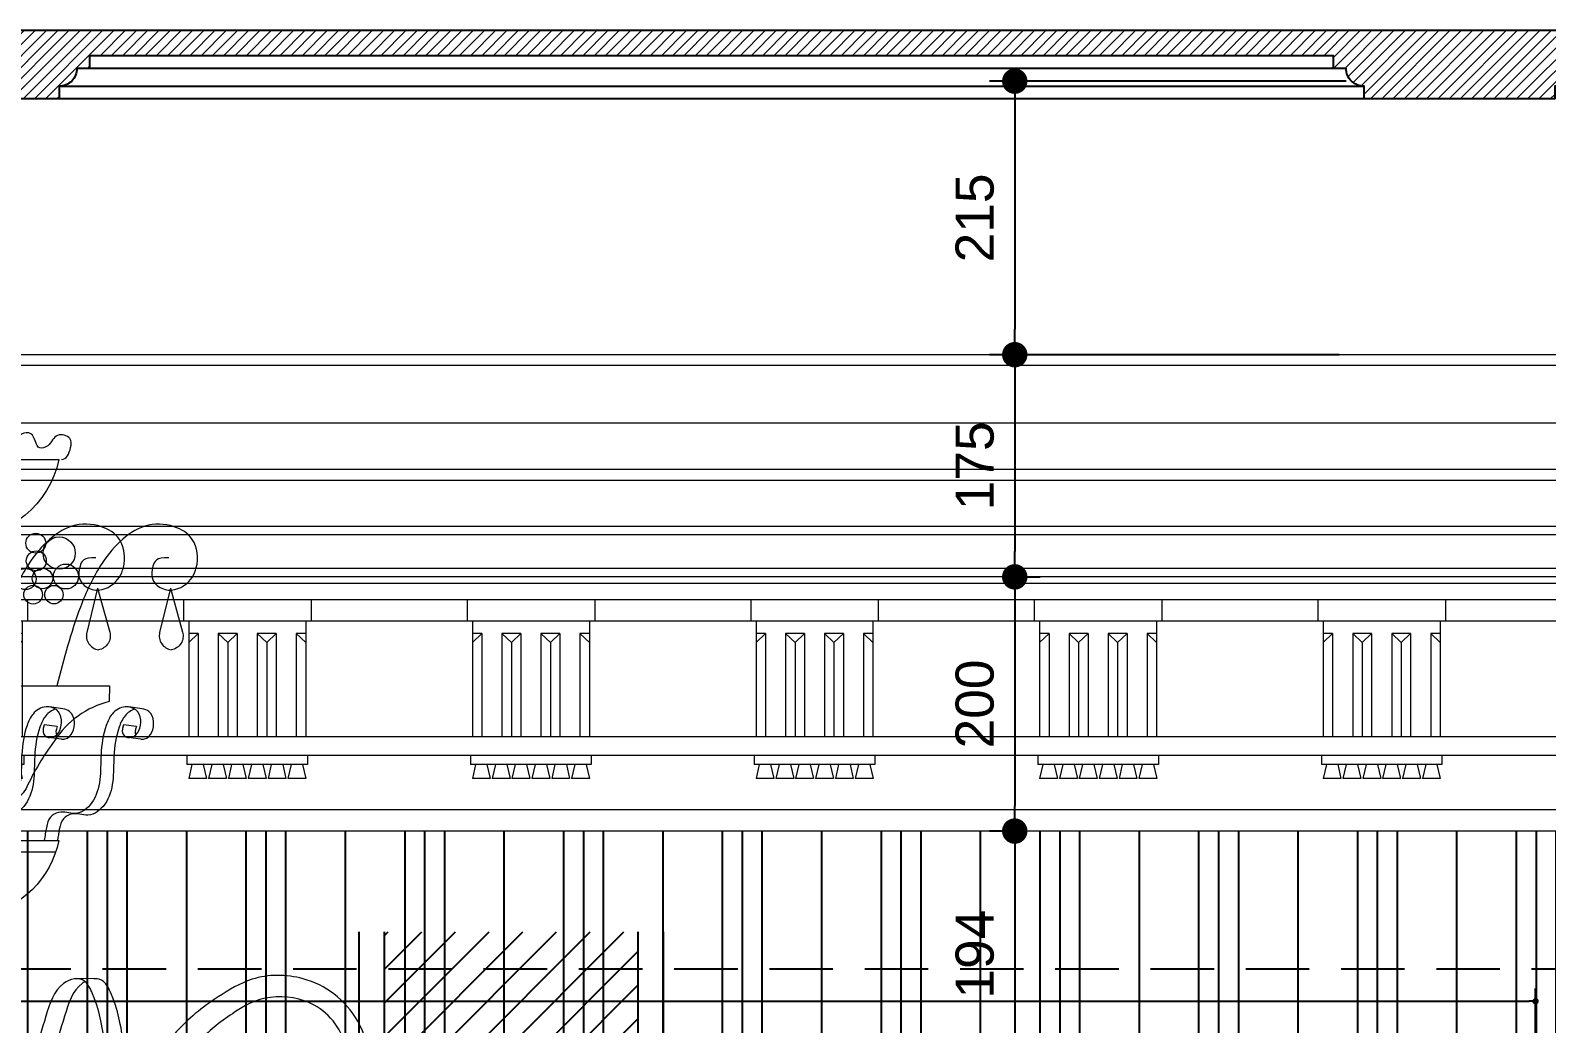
# Model space of a CAD drawing. Header units: inches. Extents: x 274057 to 444617, y 490067 to 635630.
# Drawn here: x 370549 to 371743, y 519148 to 519929 of the extents above; entities that cross this region are included whole.
import ezdxf

# ---------------------------------------------------------------- set-up
doc = ezdxf.new("R2010")
doc.units = ezdxf.units.IN
doc.header["$MEASUREMENT"] = 0
doc.linetypes.add('HIDDEN', pattern=[0.375, 0.25, -0.125])
for name, color, linetype in [('Calliper_wall hatch_CHB', 8, 'Continuous'), ('CQ centerline', 8, 'Continuous'), ('CQ curtains and frames', 252, 'Continuous'), ('CQ Grg Gypsum', 41, 'Continuous'), ('CQ Light Elevation', 4, 'Continuous'), ('CQ PANEL DIMENSION', 1, 'Continuous'), ('CQ Plaster', 1, 'Continuous'), ('CQ section wall', 3, 'Continuous'), ('CQ SPOT DETAIL DIMENSION', 9, 'Continuous'), ('CQ spot detail elevation', 1, 'Continuous')]:
    doc.layers.add(name, color=color, linetype=linetype)
for name, color, linetype, lineweight in [('CQ gypsum 2', 42, 'Continuous', 0), ('CQ Gypsum Hatch', 8, 'Continuous', 20), ('level', 6, 'Continuous', 18), ('Lighting', 7, 'Continuous', 0)]:
    doc.layers.add(name, color=color, linetype=linetype, lineweight=lineweight)
doc.styles.get("Standard").update_dxf_attribs({"font": 'arial.ttf'})
doc.dimstyles.new('chester 10', dxfattribs={"dimscale": 0.1, "dimtxt": 150, "dimasz": 50, "dimexe": 100, "dimexo": 0, "dimgap": 80, "dimtad": 1, "dimdec": 0, "dimzin": 0, "dimdsep": 46, "dimtxsty": 'Standard', "dimblk": 'DOT', "dimcen": 100, "dimclrd": 1, "dimclre": 1, "dimclrt": 3, "dimadec": 0, "dimazin": 0, "dimtfac": 1, "dimtdec": 0, "dimtofl": 0, "dimtmove": 0, "dimatfit": 3, "dimfxl": 1, "dimtolj": 1, "dimtzin": 0, "dimlwd": -1, "dimarcsym": 0})
doc.dimstyles.new('CQ 20', dxfattribs={"dimscale": 0.2, "dimtxt": 150, "dimasz": 100, "dimexe": 100, "dimexo": 20, "dimgap": 80, "dimtad": 1, "dimdec": 0, "dimzin": 0, "dimdsep": 46, "dimtxsty": 'Standard', "dimblk": 'DOT', "dimcen": 100, "dimclrd": 1, "dimclre": 1, "dimclrt": 3, "dimadec": 0, "dimazin": 0, "dimtfac": 1, "dimtdec": 0, "dimtofl": 0, "dimtmove": 0, "dimatfit": 3, "dimfxl": 1, "dimtolj": 1, "dimtzin": 0, "dimlwd": -1, "dimarcsym": 0})

# ---------------------------------------------------------------- blocks, each defined once
blk = doc.blocks.new('ff15 section ceiling c and f')
at = {"layer": 'CQ Gypsum Hatch'}
h = blk.add_hatch(dxfattribs=at)
h.set_pattern_fill('ANSI31', color=256, scale=50, angle=90, style=0)
edge = h.paths.add_edge_path()
edge.add_line((394036.4, 532076.9), (394287.7, 532076.9))
edge.add_line((394287.7, 532076.9), (394287.7, 532086.9))
edge.add_arc((394287.9, 532100.9), 14, 269.4507, 360)
edge.add_line((394301.9, 532100.9), (394311.9, 532100.9))
edge.add_line((394311.9, 532100.9), (394311.9, 532110.9))
edge.add_line((394311.9, 532110.9), (395291.1, 532110.9))
edge.add_line((395291.1, 532110.9), (395291.1, 532100.9))
edge.add_line((395291.1, 532100.9), (395301.1, 532100.9))
edge.add_arc((395315.1, 532100.9), 14, 180, 270.5493)
edge.add_line((395315.2, 532086.9), (395315.2, 532076.9))
edge.add_line((395315.2, 532076.9), (395465.2, 532076.9))
edge.add_line((395465.2, 532076.9), (395465.2, 532086.9))
edge.add_arc((395465.4, 532100.9), 14, 269.4507, 360)
edge.add_line((395479.4, 532100.9), (395489.4, 532100.9))
edge.add_line((395489.4, 532100.9), (395489.4, 532110.9))
edge.add_line((395489.4, 532110.9), (396468.6, 532110.9))
edge.add_line((396468.6, 532110.9), (396468.6, 532100.9))
edge.add_line((396468.6, 532100.9), (396478.6, 532100.9))
edge.add_arc((396492.6, 532100.9), 14, 180, 270.5493)
edge.add_line((396492.7, 532086.9), (396492.7, 532076.9))
edge.add_line((396492.7, 532076.9), (396642.7, 532076.9))
edge.add_line((396642.7, 532076.9), (396642.7, 532086.9))
edge.add_arc((396642.9, 532100.9), 14, 269.4507, 360)
edge.add_line((396656.9, 532100.9), (396666.9, 532100.9))
edge.add_line((396666.9, 532100.9), (396666.9, 532110.9))
edge.add_line((396666.9, 532110.9), (397646.1, 532110.9))
edge.add_line((397646.1, 532110.9), (397646.1, 532100.9))
edge.add_line((397646.1, 532100.9), (397656.1, 532100.9))
edge.add_arc((397670.1, 532100.9), 14, 180, 270.5493)
edge.add_line((397670.2, 532086.9), (397670.2, 532076.9))
edge.add_line((397670.2, 532076.9), (397820.2, 532076.9))
edge.add_line((397820.2, 532076.9), (397820.2, 532086.9))
edge.add_arc((397820.4, 532100.9), 14, 269.4507, 360)
edge.add_line((397834.4, 532100.9), (397844.4, 532100.9))
edge.add_line((397844.4, 532100.9), (397844.4, 532110.9))
edge.add_line((397844.4, 532110.9), (398823.6, 532110.9))
edge.add_line((398823.6, 532110.9), (398823.6, 532100.9))
edge.add_line((398823.6, 532100.9), (398833.6, 532100.9))
edge.add_arc((398847.6, 532100.9), 14, 180, 270.5493)
edge.add_line((398847.7, 532086.9), (398847.7, 532076.9))
edge.add_line((398847.7, 532076.9), (398997.7, 532076.9))
edge.add_line((398997.7, 532076.9), (399099.3, 532076.9))
edge.add_arc((399099.3, 531976.9), 100, 0, 90, ccw=False)
edge.add_line((399199.3, 531976.9), (399199.3, 531771.6))
edge.add_line((399199.3, 531771.6), (399108.1, 531771.6))
edge.add_line((399108.1, 531771.6), (399149.3, 531720.9))
edge.add_line((399149.3, 531720.9), (399219.3, 531720.9))
edge.add_line((399219.3, 531720.9), (399219.3, 531976.9))
edge.add_arc((399099.3, 531976.9), 120, 0, 90)
edge.add_line((399099.3, 532096.9), (398997.7, 532096.9))
edge.add_line((398997.7, 532096.9), (398866, 532096.9))
edge.add_line((398866, 532096.9), (398831.7, 532130.9))
edge.add_line((398831.7, 532130.9), (394303.7, 532130.9))
edge.add_line((394303.7, 532130.9), (394269.4, 532096.9))
edge.add_line((394269.4, 532096.9), (394036.2, 532096.9))
edge.add_arc((394036.2, 531976.9), 120, 90, 180)
edge.add_line((393916.2, 531976.9), (393916.2, 531720.9))
edge.add_line((393916.2, 531720.9), (393986.2, 531720.9))
edge.add_line((393986.2, 531720.9), (394027.3, 531771.6))
edge.add_line((394027.3, 531771.6), (393936.2, 531771.6))
edge.add_line((393936.2, 531771.6), (393936.2, 531976.9))
edge.add_arc((394036.2, 531976.9), 100, 90, 180, ccw=False)
at = {"layer": 'CQ Grg Gypsum', "elevation": 0}
for points in [[(394036.4, 532076.9), (394287.7, 532076.9), (394287.7, 532086.9, 0.417024), (394301.9, 532100.9), (394311.9, 532100.9), (394311.9, 532110.9), (395291.1, 532110.9), (395291.1, 532100.9), (395301.1, 532100.9, 0.417024), (395315.2, 532086.9), (395315.2, 532076.9), (395465.2, 532076.9), (395465.2, 532086.9, 0.417024), (395479.4, 532100.9), (395489.4, 532100.9), (395489.4, 532110.9), (396468.6, 532110.9), (396468.6, 532100.9), (396478.6, 532100.9, 0.417024), (396492.7, 532086.9), (396492.7, 532076.9), (396642.7, 532076.9)], [(398831.7, 532130.9), (394303.7, 532130.9), (394269.4, 532096.9), (394036.2, 532096.9, 0.414214), (393916.2, 531976.9), (393916.2, 531720.9), (393986.2, 531720.9), (394027.3, 531771.6), (393936.2, 531771.6), (393936.2, 531976.9, -0.414214), (394036.2, 532076.9)]]:
    blk.add_lwpolyline(points, format="xyb", dxfattribs=at)
blk = doc.blocks.new('CH2')
at = {"layer": 'Lighting', "lineweight": 0, "ltscale": 10}
for p, q in [((176031.7, 3681.2), (176021.1, 3682.6)), ((176094.1, 3681.2), (176083.5, 3682.6)), ((176027.3, 3667.3), (176017.1, 3668.6)), ((176089.7, 3667.3), (176079.5, 3668.6)), ((176030.6, 3657.3), (176020.7, 3658.6)), ((176093, 3657.3), (176083.1, 3658.6)), ((175878.3, 3568.6), (176026.1, 3568.6)), ((176058.6, 3468.7), (176042.7, 3468.8))]:
    blk.add_line(p, q, dxfattribs=at)
for points in [[(175876.5, 3877.3), (176028.5, 3877.3, -0.357083), (175953.6, 3816.4, -0.403758), (175876.5, 3877.3, 1.046487)], [(176059.1, 3776), (176050.6, 3741.2, 0.442098), (176059.8, 3727.5, 0.442098)], [(176059.1, 3776), (176068.6, 3741.5, -0.442098), (176059.8, 3727.5, -0.442098)], [(176116.5, 3776), (176107.9, 3741.2, 0.442098), (176117.2, 3727.5, 0.442098)], [(176116.5, 3776), (176126, 3741.5, -0.442098), (176117.2, 3727.5, -0.442098)], [(175953.6, 3699.3), (176068.4, 3699.3), (176068.1, 3686.8, 0.188329), (176025.1, 3656, 0.050283), (176002.8, 3618.5, -0.25755), (175975.3, 3602.1, 1.10617)], [(175876.5, 3577.5), (176028.5, 3577.5, -0.300303), (175969.1, 3518.2, -0.300303)]]:
    blk.add_lwpolyline(points, format="xyb", dxfattribs=at)
for centre, radius in [((176010.4, 3811.4), 7.82), ((176028.8, 3803.6), 12.7), ((176010.8, 3797.5), 7.86), ((176002.3, 3783.2), 8.31), ((176015.7, 3783.6), 8.05), ((176034.1, 3785.2), 9.83), ((176008.3, 3770.9), 7.38), ((176024.7, 3770.9), 7.24)]:
    blk.add_circle(centre, radius, dxfattribs=at)
at = {"layer": 'Lighting', "lineweight": 0, "ltscale": 10, "start_tangent": (0.995733, -0.092276), "end_tangent": (1, 0)}
blk.add_spline([(176030.7, 3877.3), (176037.8, 3886.6), (176037.2, 3893.8), (176027.6, 3896.2), (176019.8, 3888.1), (176013.5, 3886.3), (176006.6, 3897.4), (175999.1, 3897.1), (175993.4, 3889.9), (175988.6, 3886.3), (175982.9, 3886.9), (175978.7, 3895.3), (175972.4, 3897.7), (175963.7, 3891.7), (175958.6, 3885.8), (175953.6, 3884.4)], degree=3, dxfattribs=at)
at = {"layer": 'Lighting', "lineweight": 0, "ltscale": 10}
for points, knots in [([(176057.8, 3799.8), (176047.9, 3800.9), (176042.5, 3787.4), (176046.3, 3778.4), (176058, 3772.7), (176072.8, 3778.2), (176082, 3793.2), (176079.6, 3815.3), (176060.7, 3826.7), (176038.4, 3827.3), (176018.1, 3813), (176000.9, 3791.2), (175983.5, 3752.7), (175975.1, 3720.1), (175969.5, 3699.3)], [4.403028, 4.403028, 4.403028, 4.403028, 9.56811, 20.964738, 31.612324, 43.958579, 60.726256, 83.408847, 101.560249, 125.56561, 148.851356, 173.10479, 209.482672, 274.014099, 274.014099, 274.014099, 274.014099]), ([(176115.2, 3799.8), (176105.3, 3800.9), (176099.9, 3787.4), (176103.7, 3778.4), (176115.4, 3772.7), (176130.2, 3778.2), (176139.4, 3793.2), (176137, 3815.3), (176118, 3826.7), (176095.8, 3827.3), (176075.5, 3813), (176058.3, 3791.2), (176040.9, 3752.7), (176032.5, 3720.1), (176026.9, 3699.3)], [4.403028, 4.403028, 4.403028, 4.403028, 9.56811, 20.964738, 31.612324, 43.958579, 60.726256, 83.408847, 101.560249, 125.56561, 148.851356, 173.10479, 209.482672, 274.014099, 274.014099, 274.014099, 274.014099]), ([(176017.1, 3668.6), (176013.8, 3659.8), (176027.3, 3655), (176032.4, 3671), (176027.8, 3681.2), (176017.2, 3684.1), (176007.8, 3678.2), (176001.4, 3664), (175998.8, 3646.1), (175999.4, 3625.5), (175994.6, 3607.3), (175980.2, 3596), (175967.8, 3601.8), (175958.3, 3595.8), (175956.6, 3589.2), (175955.2, 3581.1), (175954.7, 3577.5)], [3.179476, 3.179476, 3.179476, 3.179476, 10.419618, 20.734993, 26.786565, 32.880226, 40.996489, 47.691493, 63.192823, 76.587605, 89.644491, 100.63042, 109.459269, 114.479875, 120.288523, 124.883505, 124.883505, 124.883505, 124.883505]), ([(176026, 3680.9), (176023, 3680), (176017.5, 3676), (176011.5, 3662.7), (176009, 3644.8), (176009.6, 3624.2), (176004.7, 3606), (175990.4, 3594.7), (175978, 3600.5), (175968.5, 3594.5), (175966.8, 3588.2), (175965.5, 3580.6), (175965.1, 3577.5)], [34.714988, 34.714988, 34.714988, 34.714988, 40.996489, 47.691493, 63.192823, 76.587605, 89.644491, 100.63042, 109.459269, 114.479875, 120.288523, 124.328869, 124.328869, 124.328869, 124.328869]), ([(176079.5, 3668.6), (176076.2, 3659.8), (176089.7, 3655), (176094.8, 3671), (176090.2, 3681.2), (176079.6, 3684.1), (176070.1, 3678.2), (176063.8, 3664), (176061.2, 3646.1), (176061.8, 3625.5), (176057, 3607.3), (176042.6, 3596), (176030.2, 3601.8), (176020.7, 3595.8), (176019, 3589.2), (176017.6, 3581.1), (176017.1, 3577.5)], [3.179476, 3.179476, 3.179476, 3.179476, 10.419618, 20.734993, 26.786565, 32.880226, 40.996489, 47.691493, 63.192823, 76.587605, 89.644491, 100.63042, 109.459269, 114.479875, 120.288523, 124.883505, 124.883505, 124.883505, 124.883505]), ([(176088.4, 3680.9), (176085.4, 3680), (176079.9, 3676), (176073.9, 3662.7), (176071.4, 3644.8), (176071.9, 3624.2), (176067.1, 3606), (176052.8, 3594.7), (176040.4, 3600.5), (176030.9, 3594.5), (176029.2, 3588.2), (176027.9, 3580.6), (176027.5, 3577.5)], [34.714988, 34.714988, 34.714988, 34.714988, 40.996489, 47.691493, 63.192823, 76.587605, 89.644491, 100.63042, 109.459269, 114.479875, 120.288523, 124.328869, 124.328869, 124.328869, 124.328869]), ([(176030.6, 3657.3), (176031.6, 3657.2), (176038.7, 3657.5), (176042.6, 3669.7), (176038.4, 3679), (176033.7, 3680.9), (176031.7, 3681.2)], [8.747919, 8.747919, 8.747919, 8.747919, 10.419618, 20.734993, 26.786565, 30.853799, 30.853799, 30.853799, 30.853799]), ([(176093, 3657.3), (176094, 3657.2), (176101.1, 3657.5), (176104.9, 3669.7), (176100.8, 3679), (176096, 3680.9), (176094.1, 3681.2)], [8.747919, 8.747919, 8.747919, 8.747919, 10.419618, 20.734993, 26.786565, 30.853799, 30.853799, 30.853799, 30.853799]), ([(176047.1, 3386.5), (176045.9, 3402.1), (176039.2, 3411.5), (176028.8, 3380.2), (176033.3, 3350.5), (176044.7, 3343.5), (176065.5, 3351.1), (176067.6, 3398.6), (176064.2, 3426.3), (176058, 3451), (176048.3, 3471.4), (176026.5, 3466), (176014.6, 3427.2), (176003.4, 3389), (175998.8, 3360.9), (175996.2, 3338)], [6.00394, 6.00394, 6.00394, 6.00394, 15.134941, 32.456985, 46.489328, 59.283056, 69.238421, 107.398225, 157.989763, 179.279076, 187.992246, 203.636252, 228.025372, 279.527044, 313.656266, 313.656266, 313.656266, 313.656266]), ([(176049.2, 3466.4), (176048.4, 3466), (176039.5, 3460.3), (176029.3, 3427.2), (176017.9, 3388.2), (176013.3, 3359.4), (176006.6, 3297.8)], [201.536149, 201.536149, 201.536149, 201.536149, 203.636252, 228.025372, 279.527044, 315.815611, 315.815611, 315.815611, 315.815611]), ([(176224.1, 3371.7), (176228.4, 3371.9), (176233.3, 3375.3), (176236.1, 3386.2), (176232.9, 3398.3), (176220.2, 3405.8), (176205.4, 3404.8), (176192.8, 3395.1), (176185.9, 3378), (176193.6, 3353.5), (176216.2, 3343.9), (176246.3, 3345.3), (176270.9, 3370.8), (176276.2, 3404.3), (176266.5, 3435), (176246.7, 3458), (176217.4, 3472.3), (176182.7, 3472.4), (176156, 3456), (176130.5, 3438.3), (176100.8, 3404.1), (176060.7, 3350.3), (176033.8, 3298.2), (176019.2, 3265.2), (176017, 3260)], [5.240394, 5.240394, 5.240394, 5.240394, 11.41493, 21.106414, 35.325861, 47.442854, 61.777747, 76.035388, 91.192803, 116.78749, 138.880626, 169.273341, 203.057586, 233.966507, 267.207208, 295.705415, 322.782281, 363.005445, 393.111535, 415.328851, 456.193016, 524.209537, 614.800521, 631.803332, 631.803332, 631.803332, 631.803332]), ([(176060.1, 3345.2), (176060.3, 3345.2), (176063.7, 3345), (176080.2, 3351.1), (176082.4, 3398.6), (176078.9, 3426.3), (176072.7, 3451), (176064.8, 3467.6), (176058.9, 3468.9), (176056.2, 3468.7)], [58.879736, 58.879736, 58.879736, 58.879736, 59.283056, 69.238421, 107.398225, 157.989763, 179.279076, 187.992246, 195.237318, 195.237318, 195.237318, 195.237318]), ([(176221.7, 3373.7), (176226.1, 3374.3), (176229.1, 3377.6), (176230.9, 3383.3), (176229.9, 3392), (176220.7, 3397.9), (176209.1, 3398.2), (176199.1, 3390.5), (176196.6, 3375.8), (176203.9, 3363), (176218.9, 3357.4), (176242.8, 3360.3), (176254.6, 3378), (176259.5, 3397), (176254.7, 3419.9), (176242.2, 3440.8), (176219.4, 3454.9), (176187.9, 3455.8), (176166.8, 3442.6), (176146.5, 3428.1), (176121.1, 3401.2), (176088.4, 3358), (176055.3, 3302.1), (176034.6, 3256.8), (176025.5, 3233.9), (176024.4, 3231.2)], [5.240394, 5.240394, 5.240394, 5.240394, 11.41493, 21.106414, 35.325861, 47.442854, 61.777747, 76.035388, 91.192803, 116.78749, 138.880626, 169.273341, 203.057586, 233.966507, 267.207208, 295.705415, 322.782281, 363.005445, 393.111535, 415.328851, 456.193016, 524.209537, 614.800521, 696.044826, 707.117277, 707.117277, 707.117277, 707.117277])]:
    blk.add_open_spline(points, degree=3, knots=knots, dxfattribs=at)
for points in [[(176027.3, 3667.3), (176026.1, 3664.2), (176026.1, 3662), (176026.6, 3660.4)], [(176089.7, 3667.3), (176088.5, 3664.2), (176088.5, 3662), (176089, 3660.4)]]:
    blk.add_open_spline(points, degree=3, dxfattribs=at)
blk = doc.blocks.new('chand')
at = {"layer": 'level', "color": 1, "lineweight": 0}
blk.add_blockref('CH2', (-175953.6, -4160.9, 0), dxfattribs=at)
blk = doc.blocks.new('_Dot')
at = {"color": 0, "linetype": 'ByBlock', "lineweight": -2}
blk.add_line((-0.5, 0), (-1, 0), dxfattribs=at)
at = {"color": 0, "linetype": 'ByBlock', "const_width": 0.5}
blk.add_lwpolyline([(-0.25, 0, 1), (0.25, 0, 1)], format="xyb", close=True, dxfattribs=at)
blk = doc.blocks.new('*D263')
at = {"layer": 'CQ PANEL DIMENSION', "color": 1, "lineweight": -2, "transparency": 16777216}
for p, q in [((371584.8, 519889.3), (371303.8, 519889.3)), ((371579.1, 519674.1), (371303.8, 519674.1))]:
    blk.add_line(p, q, dxfattribs=at)
at = {"layer": 'CQ PANEL DIMENSION', "color": 1, "transparency": 16777216}
blk.add_line((371323.8, 519869.3), (371323.8, 519694.1), dxfattribs=at)
at = {"layer": 'Defpoints', "color": 0, "transparency": 16777216}
for p in [(371588.8, 519889.3, 0), (371323.8, 519674.1), (371583.1, 519674.1, 0)]:
    blk.add_point(p, dxfattribs=at)
at = {"layer": 'CQ PANEL DIMENSION', "color": 1, "transparency": 16777216, "xscale": 20, "yscale": 20, "zscale": 20}
for p, rotation in [((371323.8, 519889.3), 90), ((371323.8, 519674.1), 270)]:
    blk.add_blockref('_Dot', p, dxfattribs=dict(at, rotation=rotation))
at = {"layer": 'CQ PANEL DIMENSION', "color": 3, "transparency": 16777216, "insert": (371292.4, 519781.7), "char_height": 30, "attachment_point": 5, "rotation": 90}
blk.add_mtext('\\A1;215', dxfattribs=at)
blk = doc.blocks.new('*D264')
at = {"layer": 'CQ PANEL DIMENSION', "color": 1, "lineweight": -2, "transparency": 16777216}
for p, q in [((371579.1, 519674.1), (371303.8, 519674.1)), ((371327.8, 519499.3), (371343.8, 519499.3))]:
    blk.add_line(p, q, dxfattribs=at)
at = {"layer": 'CQ PANEL DIMENSION', "color": 1, "transparency": 16777216}
blk.add_line((371323.8, 519654.1), (371323.8, 519519.3), dxfattribs=at)
at = {"layer": 'Defpoints', "color": 0, "transparency": 16777216}
for p in [(371583.1, 519674.1, 0), (371323.8, 519499.3, 0), (371323.8, 519499.3)]:
    blk.add_point(p, dxfattribs=at)
at = {"layer": 'CQ PANEL DIMENSION', "color": 1, "transparency": 16777216, "xscale": 20, "yscale": 20, "zscale": 20}
for p, rotation in [((371323.8, 519674.1), 90), ((371323.8, 519499.3), 270)]:
    blk.add_blockref('_Dot', p, dxfattribs=dict(at, rotation=rotation))
at = {"layer": 'CQ PANEL DIMENSION', "color": 3, "transparency": 16777216, "insert": (371292.4, 519586.7), "char_height": 30, "attachment_point": 5, "rotation": 90}
blk.add_mtext('\\A1;175', dxfattribs=at)
blk = doc.blocks.new('*D265')
at = {"layer": 'CQ PANEL DIMENSION', "color": 1, "lineweight": -2, "transparency": 16777216}
for p, q in [((371327.8, 519499.3), (371343.8, 519499.3)), ((371332.4, 519299.3), (371303.8, 519299.3))]:
    blk.add_line(p, q, dxfattribs=at)
at = {"layer": 'CQ PANEL DIMENSION', "color": 1, "transparency": 16777216}
blk.add_line((371323.8, 519479.3), (371323.8, 519319.3), dxfattribs=at)
at = {"layer": 'Defpoints', "color": 0, "transparency": 16777216}
for p in [(371323.8, 519499.3, 0), (371323.8, 519299.3), (371336.4, 519299.3, 0)]:
    blk.add_point(p, dxfattribs=at)
at = {"layer": 'CQ PANEL DIMENSION', "color": 1, "transparency": 16777216, "xscale": 20, "yscale": 20, "zscale": 20}
for p, rotation in [((371323.8, 519499.3), 90), ((371323.8, 519299.3), 270)]:
    blk.add_blockref('_Dot', p, dxfattribs=dict(at, rotation=rotation))
at = {"layer": 'CQ PANEL DIMENSION', "color": 3, "transparency": 16777216, "insert": (371292.4, 519399.3), "char_height": 30, "attachment_point": 5, "rotation": 90}
blk.add_mtext('\\A1;200', dxfattribs=at)
blk = doc.blocks.new('*D266')
at = {"layer": 'CQ PANEL DIMENSION', "color": 1, "lineweight": -2, "transparency": 16777216}
for p, q in [((371332.4, 519299.3), (371303.8, 519299.3)), ((371268.6, 519105.7), (371343.8, 519105.7))]:
    blk.add_line(p, q, dxfattribs=at)
at = {"layer": 'CQ PANEL DIMENSION', "color": 1, "transparency": 16777216}
blk.add_line((371323.8, 519279.3), (371323.8, 519125.7), dxfattribs=at)
at = {"layer": 'Defpoints', "color": 0, "transparency": 16777216}
for p in [(371336.4, 519299.3, 0), (371264.6, 519105.7, 0), (371323.8, 519105.7)]:
    blk.add_point(p, dxfattribs=at)
at = {"layer": 'CQ PANEL DIMENSION', "color": 1, "transparency": 16777216, "xscale": 20, "yscale": 20, "zscale": 20}
for p, rotation in [((371323.8, 519299.3), 90), ((371323.8, 519105.7), 270)]:
    blk.add_blockref('_Dot', p, dxfattribs=dict(at, rotation=rotation))
at = {"layer": 'CQ PANEL DIMENSION', "color": 3, "transparency": 16777216, "insert": (371292.4, 519202.5), "char_height": 30, "attachment_point": 5, "rotation": 90}
blk.add_mtext('\\A1;194', dxfattribs=at)
blk = doc.blocks.new('*D427')
at = {"layer": 'CQ SPOT DETAIL DIMENSION', "color": 1, "lineweight": -2, "transparency": 16777216}
for p, q in [((369298.8, 519123), (369298.8, 519175.4)), ((371733.8, 519123), (371733.8, 519175.4))]:
    blk.add_line(p, q, dxfattribs=at)
at = {"layer": 'CQ SPOT DETAIL DIMENSION', "color": 1, "transparency": 16777216}
blk.add_line((369303.8, 519165.4), (371728.8, 519165.4), dxfattribs=at)
at = {"layer": 'Defpoints', "color": 0, "transparency": 16777216}
for p in [(371733.8, 519165.4), (369298.8, 519123, 0), (371733.8, 519123, 0)]:
    blk.add_point(p, dxfattribs=at)
at = {"layer": 'CQ SPOT DETAIL DIMENSION', "color": 1, "transparency": 16777216, "xscale": 5, "yscale": 5, "zscale": 5, "rotation": 180}
blk.add_blockref('_Dot', (369298.8, 519165.4), dxfattribs=at)
at = {"layer": 'CQ SPOT DETAIL DIMENSION', "color": 1, "transparency": 16777216, "xscale": 5, "yscale": 5, "zscale": 5}
blk.add_blockref('_Dot', (371733.8, 519165.4), dxfattribs=at)
at = {"layer": 'CQ SPOT DETAIL DIMENSION', "color": 3, "transparency": 16777216, "insert": (370516.3, 519181.1), "char_height": 15, "attachment_point": 5}
blk.add_mtext('\\A1;2435', dxfattribs=at)
blk = doc.blocks.new('A$C11B46C9D')
at = {"layer": 'CQ gypsum 2', "lineweight": 0}
for p, q in [((0, 194.7), (223.3, 194.7)), ((0, 182), (223.3, 182)), ((61.4, 182), (61.4, 165.2)), ((161.9, 182), (223.3, 182)), ((161.9, 182), (161.9, 165.2)), ((0, 165.2), (223.3, 165.2)), ((65.6, 165.2), (65.6, 74.1)), ((65.6, 155.4), (73, 155.4)), ((65.6, 148.4), (73, 155.4)), ((73, 155.4), (73, 74.1)), ((88.9, 155.4), (88.9, 74.1)), ((88.9, 155.4), (96.3, 148.4)), ((88.9, 155.4), (103.7, 155.4)), ((96.3, 148.4), (103.7, 155.4)), ((103.7, 155.4), (103.7, 74.1)), ((119.6, 155.4), (119.6, 74.1)), ((119.6, 155.4), (134.4, 155.4)), ((119.6, 155.4), (127, 148.4)), ((127, 148.4), (134.4, 155.4)), ((134.4, 155.4), (134.4, 74.1)), ((150.3, 155.4), (150.3, 74.1)), ((150.3, 155.4), (157.7, 148.4)), ((150.3, 155.4), (157.7, 155.4)), ((157.7, 165.2), (157.7, 74.1)), ((161.9, 165.2), (223.3, 165.2)), ((96.3, 148.4), (96.3, 74.1)), ((127, 148.4), (127, 74.1)), ((0, 74.1), (223.3, 74.1)), ((0, 59.4), (223.3, 59.4)), ((64.2, 59.4), (64.2, 52.4)), ((64.2, 52.4), (159.1, 52.4)), ((68.1, 52.4), (65.5, 41.3)), ((77, 52.4), (79.6, 41.3)), ((83.7, 52.4), (81.2, 41.3)), ((92.7, 52.4), (95.2, 41.3)), ((99.4, 52.4), (96.8, 41.3)), ((108.3, 52.4), (110.9, 41.3)), ((115, 52.4), (112.4, 41.3)), ((123.9, 52.4), (126.5, 41.3)), ((130.6, 52.4), (128, 41.3)), ((139.5, 52.4), (142.1, 41.3)), ((146.2, 52.4), (143.7, 41.3)), ((155.2, 52.4), (157.7, 41.3)), ((159.1, 59.4), (159.1, 52.4)), ((65.5, 41.3), (79.6, 41.3)), ((81.2, 41.3), (95.2, 41.3)), ((96.8, 41.3), (110.9, 41.3)), ((112.4, 41.3), (126.5, 41.3)), ((128, 41.3), (142.1, 41.3)), ((143.7, 41.3), (157.7, 41.3)), ((0, 16.7), (223.3, 16.7)), ((0, 0), (223.3, 0))]:
    blk.add_line(p, q, dxfattribs=at)
at = {"layer": 'CQ gypsum 2', "lineweight": 0, "ltscale": 100}
for p, q in [((61.4, 182), (161.9, 182)), ((0, 165.2), (61.4, 165.2))]:
    blk.add_line(p, q, dxfattribs=at)

msp = doc.modelspace()

# ---------------------------------------------------------------- hatches: boundary and pattern name
at = {"layer": 'Calliper_wall hatch_CHB'}
h = msp.add_hatch(dxfattribs=at)
h.set_pattern_fill('ANSI31,_O', color=8, scale=150)
h.set_pattern_definition([(45, (68886.647, -7e-08), (-13.25825215, 13.25825215), [])])
h.paths.add_polyline_path([(371027.4, 519220.1), (370827.4, 519220.1), (370827.4, 518919.3), (371027.4, 518919.3)])
at = {"layer": 'CQ curtains and frames', "linetype": 'ByBlock', "ltscale": 200}
h = msp.add_hatch(dxfattribs=at)
h.set_pattern_fill('PLASTI,_O', color=256, scale=500, angle=90)
h.set_pattern_definition([(90, (0, 0), (-125, 8e-15), []), (90, (-15.62, 1e-15), (-125, 8e-15), []), (90, (-31.25, 2e-15), (-125, 8e-15), []), (90, (-78.12, 5e-15), (-125, 8e-15), [])])
edge = h.paths.add_edge_path()
edge.add_line((373323.4, 519299.5), (367719.9, 519299.3))
edge.add_line((367719.9, 519299.3), (367719.9, 517299.2))
edge.add_line((367719.9, 517299.2), (369386.3, 517299.2))
edge.add_line((369386.3, 517299.2), (369386.3, 518899.3))
edge.add_line((369386.3, 518899.3), (369366.3, 518899.3))
edge.add_line((369366.3, 518899.3), (369356.3, 519036.8))
edge.add_line((369356.3, 519036.8), (369344.8, 519036.8))
edge.add_line((369344.8, 519036.8), (369344.8, 519054))
edge.add_line((369344.8, 519054), (369333.3, 519054))
edge.add_arc((369295.7, 519066.3), 39.5, 341.9049, 445.5472)
edge.add_line((369298.8, 519105.7), (369298.8, 519123))
edge.add_line((369298.8, 519123), (371733.8, 519123))
edge.add_line((371733.8, 519123), (371733.8, 519105.7))
edge.add_arc((371734.7, 519069.9), 35.8, 91.5213, 206.3371)
edge.add_line((371702.6, 519054), (371687.8, 519054))
edge.add_line((371687.8, 519054), (371687.8, 519036.8))
edge.add_line((371687.8, 519036.8), (371676.3, 519036.8))
edge.add_line((371676.3, 519036.8), (371676.3, 518979.3))
edge.add_line((371676.3, 518979.3), (371666.3, 518979.3))
edge.add_line((371666.3, 518979.3), (371666.3, 518899.3))
edge.add_line((371666.3, 518899.3), (371644.2, 518899.3))
edge.add_line((371644.2, 518899.3), (371646.3, 517299))
edge.add_line((371646.3, 517299), (373323.4, 517299.3))
edge.add_line((373323.4, 517299.3), (373323.4, 519299.5))
h.paths.add_polyline_path([(371872.3, 519029.3), (372732.3, 519029.3), (372732.3, 517669.3), (371872.3, 517669.3)], flags=16)
h.paths.add_polyline_path([(369120.3, 517669.3), (368260.3, 517669.3), (368260.3, 519029.3), (369120.3, 519029.3)], flags=16)

# ---------------------------------------------------------------- linework, layer by layer
at = {"layer": 'CQ centerline'}
for p, q in [((371574.7, 519899.3, 0), (370595.5, 519899.3, 0)), ((370571.5, 519885.3, 0), (371598.7, 519885.3, 0)), ((371598.8, 519875.3, 0), (370571.3, 519875.3, 0))]:
    msp.add_line(p, q, dxfattribs=at)
at = {"layer": 'CQ gypsum 2'}
for p, q in [((372926.3, 519674.1, 0), (368066.3, 519674.1, 0)), ((372926.3, 519665.5, 0), (368066.3, 519665.5, 0)), ((372935, 519620.2, 0), (368057.7, 519620.2, 0)), ((372991.9, 519583.8, 0), (368000.7, 519583.8, 0)), ((372991.9, 519575.2, 0), (368000.7, 519575.2, 0)), ((373025.8, 519532.3, 0), (367966.8, 519532.3, 0)), ((373003.9, 519539, 0), (367988.7, 519539, 0)), ((373064.4, 519505.9, 0), (367928.3, 519505.9, 0)), ((373064.4, 519499.3, 0), (367928.3, 519499.3, 0))]:
    msp.add_line(p, q, dxfattribs=at)
at = {"layer": 'CQ Plaster', "color": 1, "ltscale": 0.03}
msp.add_lwpolyline([(370807.4, 519220.1), (370807.4, 518899.3), (371047.4, 518899.3), (371047.4, 519220.1)], dxfattribs=at)
at = {"layer": 'CQ section wall'}
msp.add_lwpolyline([(370827.4, 519220.1), (370827.4, 518919.3), (371027.4, 518919.3), (371027.4, 519220.1)], dxfattribs=at)
at = {"layer": 'CQ spot detail elevation', "color": 3, "linetype": 'HIDDEN', "ltscale": 200}
msp.add_lwpolyline([(369255.7, 519191), (371794.4, 519191), (371794.4, 516333), (369255.7, 516333)], close=True, dxfattribs=at)

# ---------------------------------------------------------------- block references
at = {"layer": 'CQ Grg Gypsum', "xscale": -1}
msp.add_blockref('ff15 section ceiling c and f', (767064.1, -12201.6, 0), dxfattribs=at)
at = {"layer": 'CQ gypsum 2', "xscale": -1, "rotation": 359.9999999999987}
for p in [(370608, 519299.3, 0), (370831.2, 519299.3, 0), (371054.5, 519299.3, 0), (371277.8, 519299.3, 0), (371501.1, 519299.3, 0), (371724.3, 519299.3, 0), (371947.6, 519299.3, 0)]:
    msp.add_blockref('A$C11B46C9D', p, dxfattribs=at)
at = {"layer": 'CQ Light Elevation'}
msp.add_blockref('chand', (370496.3, 519875.3, 0), dxfattribs=at)

# ---------------------------------------------------------------- dimensions: what is measured, and where the dimension line sits
at = {"layer": 'CQ PANEL DIMENSION'}
dim = msp.add_linear_dim(base=(371323.8, 519674.1), p1=(371588.8, 519889.3, 0), p2=(371583.1, 519674.1, 0), angle=90, dimstyle='CQ 20', dxfattribs=at)
dim.commit()
dim.dimension.update_dxf_attribs({"geometry": '*D263', "text_midpoint": (371292.4, 519781.7)})
for base, p1, p2, picture, middle in [((371323.8, 519499.3), (371583.1, 519674.1, 0), (371323.8, 519499.3, 0), '*D264', (371292.4, 519586.7)), ((371323.8, 519299.3), (371323.8, 519499.3, 0), (371336.4, 519299.3, 0), '*D265', (371292.4, 519399.3)), ((371323.8, 519105.7), (371336.4, 519299.3, 0), (371264.6, 519105.7, 0), '*D266', (371292.4, 519202.5))]:
    dim = msp.add_linear_dim(base=base, p1=p1, p2=p2, angle=90, dimstyle='CQ 20', override={"dimtmove": 1}, dxfattribs=at)
    dim.commit()
    dim.dimension.update_dxf_attribs({"geometry": picture, "text_midpoint": middle})
at = {"layer": 'CQ SPOT DETAIL DIMENSION'}
dim = msp.add_linear_dim(base=(371733.8, 519165.4), p1=(369298.8, 519123, 0), p2=(371733.8, 519123, 0), dimstyle='chester 10', dxfattribs=at)
dim.commit()
dim.dimension.update_dxf_attribs({"geometry": '*D427', "text_midpoint": (370516.3, 519181.1)})

doc.saveas('drawing.dxf')
